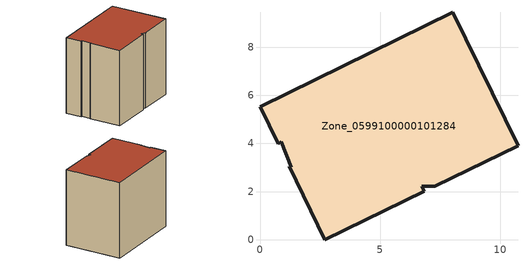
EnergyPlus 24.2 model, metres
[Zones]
Zone_0599100000101284
 floor ground (C_G): 2.7,0 1.22,3.04 1.31,3.01 0.89,4.07 0.76,3.98 0,5.53 8.02,9.45 10.73,3.9 7.28,2.22 6.73,2.21 6.83,2.01 z0
 wall outside (C_F): 7.28,2.22 10.73,3.9 8.02,9.45 0,5.53 0.76,3.98 0.89,4.07 1.31,3.01 1.22,3.04 2.7,0 6.83,2.01 6.73,2.21 7.28,2.22 z0:8.21
 roof outside (C_R): 1.22,3.04 2.7,0 6.83,2.01 6.73,2.21 7.28,2.22 10.73,3.9 8.02,9.45 0,5.53 0.76,3.98 0.89,4.07 1.31,3.01 z8.21
[BUILDING]
Pand.0599100000101284: North Axis=0; Terrain=City; Loads Convergence Tolerance Value=0.04; Temperature Convergence Tolerance Value=0.4; Solar Distribution=FullExterior; Maximum Number of Warmup Days=25; Minimum Number of Warmup Days=1
[Site:Location]
Rotterdam.The.Hague.AP_ZH_NLD Design_Conditions: Latitude=51.96; Longitude=4.45; Time Zone=1; Elevation=-4.5
[SITE:GROUNDTEMPERATURE:BUILDINGSURFACE]
18, 18, 18, 18, 18, 18, 18, 18, 18, 18, 18, 18
[MATERIAL] Thermal Absorptance=0.9; Solar Absorptance=0.7; Visible Absorptance=0.7
Name | Roughness | Thickness | Conductivity | Density | Specific Heat
G.TC.1965-1974 | MediumSmooth | 0.15 | 0.882353 | 540 | 1210
F.TC.1965-1974 | Rough | 0.3 | 0.697674 | 1920 | 840
R.TC.1965-1974 | MediumRough | 0.2 | 0.232558 | 1500 | 1000
[CONSTRUCTION]
C_G: G.TC.1965-1974
C_F: F.TC.1965-1974
C_R: R.TC.1965-1974
[ZONE]
Zone_0599100000101284: Type=1; Multiplier=1; Ceiling Height=Autocalculate; Volume=Autocalculate; Floor Area=autocalculate; Part of Total Floor Area=Yes
[ZONEINFILTRATION:DESIGNFLOWRATE]
Infil_Zone_0599100000101284: Zone or ZoneList or Space or SpaceList=Zone_0599100000101284; Schedule=AlwaysOn; Design Flow Rate Calculation Method=Flow/Area; Flow Rate per Floor Area=0.003; Constant Term Coefficient=1; Temperature Term Coefficient=0; Velocity Term Coefficient=0; Velocity Squared Term Coefficient=0
[HVACTEMPLATE:ZONE:IDEALLOADSAIRSYSTEM]
Zone_0599100000101284: Maximum Heating Supply Air Temperature=50; Minimum Cooling Supply Air Temperature=13; Maximum Heating Supply Air Humidity Ratio=0.0156; Minimum Cooling Supply Air Humidity Ratio=0.0077; Heating Limit=NoLimit; Cooling Limit=NoLimit; Dehumidification Control Type=ConstantSensibleHeatRatio; Cooling Sensible Heat Ratio=0.7; Dehumidification Setpoint=60; Humidification Control Type=None; Humidification Setpoint=30; Outdoor Air Method=None; Outdoor Air Flow Rate per Person=0.00944; Outdoor Air Flow Rate per Zone Floor Area=0; Outdoor Air Flow Rate per Zone=0; Demand Controlled Ventilation Type=None; Outdoor Air Economizer Type=NoEconomizer; Heat Recovery Type=None; Sensible Heat Recovery Effectiveness=0.7; Latent Heat Recovery Effectiveness=0.65
[ZONECONTROL:THERMOSTAT]
ThermostatControl_Zone_0599100000101284: Zone or ZoneList=Zone_0599100000101284; Control Type Schedule=DualSetpointControlType; Control 1=Thermostat_Zone_0599100000101284; Temperature Difference Between Cutout And Setpoint=0
[THERMOSTATSETPOINT:DUALSETPOINT]
Thermostat_Zone_0599100000101284: Heating Setpoint Temperature Schedule=HeatingSetpoint_Zone_0599100000101284; Cooling Setpoint Temperature Schedule=CoolingSetpoint_Zone_0599100000101284
[SCHEDULE:COMPACT]
HeatingSetpoint_Zone_0599100000101284: Through: 12/31, For: AllDays, Until: 24:00, 21
CoolingSetpoint_Zone_0599100000101284: Through: 12/31, For: AllDays, Until: 24:00, 24
DualSetpointControlType: Through: 12/31, For: AllDays, Until: 24:00, 4
AlwaysOn: Through: 12/31, For: AllDays, Until: 24:00, 1
